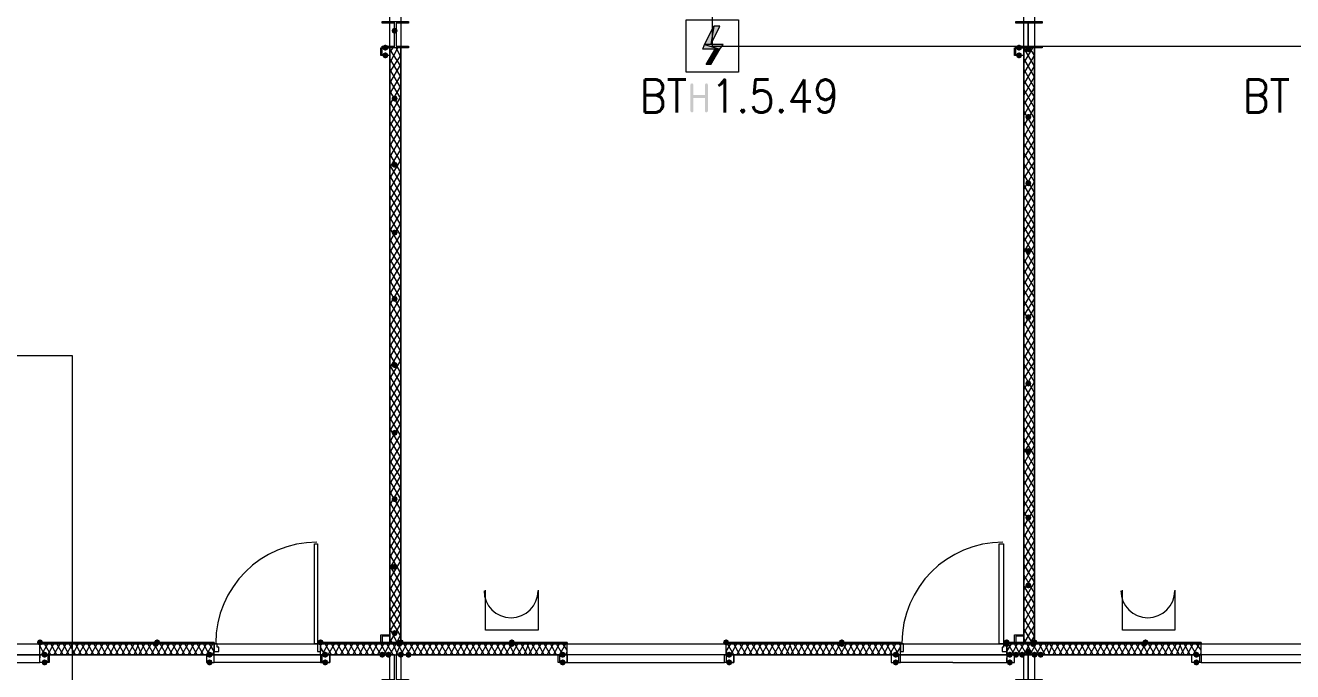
# Model space of a CAD drawing. Header units: millimetres. Extents: x 0 to 420, y 0 to 297.
# Drawn here: x 120.63 to 155.42, y 186.94 to 204.7 of the extents above; entities that cross this region are included whole.
import ezdxf

# ---------------------------------------------------------------- set-up
doc = ezdxf.new("R2010")
doc.units = ezdxf.units.MM
doc.styles.get("Standard").update_dxf_attribs({"font": 'STANDARD'})

msp = doc.modelspace()

# ---------------------------------------------------------------- hatches: boundary and pattern name
for color, points in [(7, [(130.852333, 204.554667), (130.827463, 204.494871), (130.767667, 204.47), (130.707871, 204.494871), (130.683, 204.554667), (130.707871, 204.614462), (130.767667, 204.639333), (130.827462, 204.614463)]), (7, [(130.598333, 204.089), (130.573463, 204.029204), (130.513667, 204.004333), (130.453871, 204.029204), (130.429, 204.089), (130.453871, 204.148796), (130.513667, 204.173667), (130.573462, 204.148796)]), (7, [(130.598333, 203.877333), (130.573463, 203.817537), (130.513667, 203.792667), (130.453871, 203.817537), (130.429, 203.877333), (130.453871, 203.937129), (130.513667, 203.962), (130.573462, 203.937129)]), (7, [(147.997333, 204.089), (147.972463, 204.029204), (147.912667, 204.004333), (147.852871, 204.029204), (147.828, 204.089), (147.852871, 204.148796), (147.912667, 204.173667), (147.972462, 204.148796)]), (7, [(147.997333, 203.877333), (147.972463, 203.817537), (147.912667, 203.792667), (147.852871, 203.817537), (147.828, 203.877333), (147.852871, 203.937129), (147.912667, 203.962), (147.972462, 203.937129)]), (7, [(148.251333, 204.046667), (148.226462, 203.986871), (148.166667, 203.962), (148.106871, 203.986871), (148.082, 204.046667), (148.106871, 204.106462), (148.166667, 204.131333), (148.226462, 204.106463)]), (7, [(138.890375, 202.350687), (138.890375, 203.067267), (138.900366, 203.097032), (138.930614, 203.106954), (138.960379, 203.097032), (138.970301, 203.067267), (138.970301, 202.788352), (139.288352, 202.788352), (139.288352, 203.067267), (139.298274, 203.097032), (139.32804, 203.106954), (139.358081, 203.097032), (139.368279, 203.067267), (139.368279, 202.350687), (139.358081, 202.320921), (139.32804, 202.310999), (139.298274, 202.320921), (139.288352, 202.350687), (139.288352, 202.708977), (138.970301, 202.708977), (138.970301, 202.350687), (138.960379, 202.320921), (138.930614, 202.310999), (138.900366, 202.320921)]), (7, [(130.852333, 202.692), (130.827463, 202.632204), (130.767667, 202.607333), (130.707871, 202.632204), (130.683, 202.692), (130.707871, 202.751796), (130.767667, 202.776667), (130.827462, 202.751796)]), (7, [(148.251333, 202.184), (148.226462, 202.124204), (148.166667, 202.099333), (148.106871, 202.124204), (148.082, 202.184), (148.106871, 202.243796), (148.166667, 202.268667), (148.226462, 202.243796)]), (7, [(130.852333, 200.871667), (130.827463, 200.811871), (130.767667, 200.787), (130.707871, 200.811871), (130.683, 200.871667), (130.707871, 200.931462), (130.767667, 200.956333), (130.827462, 200.931463)]), (7, [(148.251333, 200.363667), (148.226462, 200.303871), (148.166667, 200.279), (148.106871, 200.303871), (148.082, 200.363667), (148.106871, 200.423462), (148.166667, 200.448333), (148.226462, 200.423463)]), (7, [(130.852333, 199.009), (130.827463, 198.949204), (130.767667, 198.924333), (130.707871, 198.949204), (130.683, 199.009), (130.707871, 199.068796), (130.767667, 199.093667), (130.827462, 199.068796)]), (7, [(148.251333, 198.501), (148.226462, 198.441204), (148.166667, 198.416333), (148.106871, 198.441204), (148.082, 198.501), (148.106871, 198.560796), (148.166667, 198.585667), (148.226462, 198.560796)]), (7, [(130.852333, 197.188667), (130.827463, 197.128871), (130.767667, 197.104), (130.707871, 197.128871), (130.683, 197.188667), (130.707871, 197.248462), (130.767667, 197.273333), (130.827462, 197.248463)]), (7, [(148.251333, 196.680667), (148.226462, 196.620871), (148.166667, 196.596), (148.106871, 196.620871), (148.082, 196.680667), (148.106871, 196.740462), (148.166667, 196.765333), (148.226462, 196.740463)]), (7, [(130.852333, 195.368333), (130.827463, 195.308538), (130.767667, 195.283667), (130.707871, 195.308538), (130.683, 195.368333), (130.707871, 195.428129), (130.767667, 195.453), (130.827462, 195.428129)]), (7, [(148.251333, 194.860333), (148.226462, 194.800537), (148.166667, 194.775667), (148.106871, 194.800537), (148.082, 194.860333), (148.106871, 194.920129), (148.166667, 194.945), (148.226462, 194.920129)]), (7, [(130.852333, 193.505667), (130.827463, 193.445871), (130.767667, 193.421), (130.707871, 193.445871), (130.683, 193.505667), (130.707871, 193.565462), (130.767667, 193.590333), (130.827462, 193.565463)]), (7, [(148.251333, 192.997667), (148.226462, 192.937871), (148.166667, 192.913), (148.106871, 192.937871), (148.082, 192.997667), (148.106871, 193.057462), (148.166667, 193.082333), (148.226462, 193.057463)]), (7, [(130.852333, 191.685333), (130.827463, 191.625537), (130.767667, 191.600667), (130.707871, 191.625537), (130.683, 191.685333), (130.707871, 191.745129), (130.767667, 191.77), (130.827462, 191.745129)]), (7, [(148.251333, 191.177333), (148.226462, 191.117537), (148.166667, 191.092667), (148.106871, 191.117537), (148.082, 191.177333), (148.106871, 191.237129), (148.166667, 191.262), (148.226462, 191.237129)]), (7, [(130.852333, 189.822667), (130.827463, 189.762871), (130.767667, 189.738), (130.707871, 189.762871), (130.683, 189.822667), (130.707871, 189.882462), (130.767667, 189.907333), (130.827462, 189.882463)]), (7, [(148.251333, 189.314667), (148.226462, 189.254871), (148.166667, 189.23), (148.106871, 189.254871), (148.082, 189.314667), (148.106871, 189.374462), (148.166667, 189.399333), (148.226462, 189.374463)]), (7, [(130.852333, 188.002333), (130.827463, 187.942537), (130.767667, 187.917667), (130.707871, 187.942537), (130.683, 188.002333), (130.707871, 188.062129), (130.767667, 188.087), (130.827462, 188.062129)]), (254, [(121.115667, 187.748333), (121.090796, 187.688538), (121.031, 187.663667), (120.971204, 187.688538), (120.946333, 187.748333), (120.971204, 187.808129), (121.031, 187.833), (121.090796, 187.808129)]), (254, [(121.115667, 187.748333), (121.090796, 187.688538), (121.031, 187.663667), (120.971204, 187.688538), (120.946333, 187.748333), (120.971204, 187.808129), (121.031, 187.833), (121.090796, 187.808129)]), (254, [(124.290667, 187.706), (124.265796, 187.646204), (124.206, 187.621333), (124.146204, 187.646204), (124.121333, 187.706), (124.146204, 187.765796), (124.206, 187.790667), (124.265796, 187.765796)]), (254, [(124.333, 187.748333), (124.308129, 187.688538), (124.248333, 187.663667), (124.188538, 187.688538), (124.163667, 187.748333), (124.188537, 187.808129), (124.248333, 187.833), (124.308129, 187.808129)]), (254, [(128.820333, 187.748333), (128.795463, 187.688538), (128.735667, 187.663667), (128.675871, 187.688538), (128.651, 187.748333), (128.675871, 187.808129), (128.735667, 187.833), (128.795462, 187.808129)]), (254, [(130.979333, 187.706), (130.954462, 187.646204), (130.894667, 187.621333), (130.834871, 187.646204), (130.81, 187.706), (130.834871, 187.765796), (130.894667, 187.790667), (130.954462, 187.765796)]), (254, [(130.979333, 187.706), (130.954462, 187.646204), (130.894667, 187.621333), (130.834871, 187.646204), (130.81, 187.706), (130.834871, 187.765796), (130.894667, 187.790667), (130.954462, 187.765796)]), (254, [(131.021667, 187.748333), (130.996796, 187.688538), (130.937, 187.663667), (130.877204, 187.688538), (130.852333, 187.748333), (130.877204, 187.808129), (130.937, 187.833), (130.996796, 187.808129)]), (254, [(134.069667, 187.748333), (134.044796, 187.688538), (133.985, 187.663667), (133.925204, 187.688538), (133.900333, 187.748333), (133.925204, 187.808129), (133.985, 187.833), (134.044796, 187.808129)]), (254, [(134.069667, 187.706), (134.044796, 187.646204), (133.985, 187.621333), (133.925204, 187.646204), (133.900333, 187.706), (133.925204, 187.765796), (133.985, 187.790667), (134.044796, 187.765796)]), (254, [(139.954, 187.748333), (139.929129, 187.688538), (139.869333, 187.663667), (139.809538, 187.688538), (139.784667, 187.748333), (139.809537, 187.808129), (139.869333, 187.833), (139.929129, 187.808129)]), (254, [(139.954, 187.748333), (139.929129, 187.688538), (139.869333, 187.663667), (139.809538, 187.688538), (139.784667, 187.748333), (139.809537, 187.808129), (139.869333, 187.833), (139.929129, 187.808129)]), (254, [(143.129, 187.748333), (143.104129, 187.688538), (143.044333, 187.663667), (142.984537, 187.688538), (142.959667, 187.748333), (142.984537, 187.808129), (143.044333, 187.833), (143.104129, 187.808129)]), (254, [(143.129, 187.706), (143.104129, 187.646204), (143.044333, 187.621333), (142.984537, 187.646204), (142.959667, 187.706), (142.984537, 187.765796), (143.044333, 187.790667), (143.104129, 187.765796)]), (254, [(147.658667, 187.748333), (147.633796, 187.688538), (147.574, 187.663667), (147.514204, 187.688538), (147.489333, 187.748333), (147.514204, 187.808129), (147.574, 187.833), (147.633796, 187.808129)]), (254, [(147.658667, 187.706), (147.633796, 187.646204), (147.574, 187.621333), (147.514204, 187.646204), (147.489333, 187.706), (147.514204, 187.765796), (147.574, 187.790667), (147.633796, 187.765796)]), (7, [(148.251333, 187.494333), (148.226462, 187.434537), (148.166667, 187.409667), (148.106871, 187.434537), (148.082, 187.494333), (148.106871, 187.554129), (148.166667, 187.579), (148.226462, 187.554129)]), (254, [(148.378333, 187.748333), (148.353462, 187.688538), (148.293667, 187.663667), (148.233871, 187.688538), (148.209, 187.748333), (148.233871, 187.808129), (148.293667, 187.833), (148.353462, 187.808129)]), (254, [(148.378333, 187.706), (148.353462, 187.646204), (148.293667, 187.621333), (148.233871, 187.646204), (148.209, 187.706), (148.233871, 187.765796), (148.293667, 187.790667), (148.353462, 187.765796)]), (254, [(148.378333, 187.706), (148.353462, 187.646204), (148.293667, 187.621333), (148.233871, 187.646204), (148.209, 187.706), (148.233871, 187.765796), (148.293667, 187.790667), (148.353462, 187.765796)]), (254, [(148.420667, 187.748333), (148.395796, 187.688538), (148.336, 187.663667), (148.276204, 187.688538), (148.251333, 187.748333), (148.276204, 187.808129), (148.336, 187.833), (148.395796, 187.808129)]), (254, [(151.426333, 187.706), (151.401462, 187.646204), (151.341667, 187.621333), (151.281871, 187.646204), (151.257, 187.706), (151.281871, 187.765796), (151.341667, 187.790667), (151.401462, 187.765796)]), (254, [(151.468667, 187.748333), (151.443796, 187.688538), (151.384, 187.663667), (151.324204, 187.688538), (151.299333, 187.748333), (151.324204, 187.808129), (151.384, 187.833), (151.443796, 187.808129)]), (7, [(121.242667, 187.409667), (121.217796, 187.349871), (121.158, 187.325), (121.098204, 187.349871), (121.073333, 187.409667), (121.098204, 187.469462), (121.158, 187.494333), (121.217796, 187.469463)]), (7, [(121.242667, 187.198), (121.217796, 187.138204), (121.158, 187.113333), (121.098204, 187.138204), (121.073333, 187.198), (121.098204, 187.257796), (121.158, 187.282667), (121.217796, 187.257796)]), (7, [(125.772333, 187.409667), (125.747463, 187.349871), (125.687667, 187.325), (125.627871, 187.349871), (125.603, 187.409667), (125.627871, 187.469462), (125.687667, 187.494333), (125.747462, 187.469463)]), (7, [(125.772333, 187.198), (125.747463, 187.138204), (125.687667, 187.113333), (125.627871, 187.138204), (125.603, 187.198), (125.627871, 187.257796), (125.687667, 187.282667), (125.747462, 187.257796)]), (7, [(128.947333, 187.409667), (128.922463, 187.349871), (128.862667, 187.325), (128.802871, 187.349871), (128.778, 187.409667), (128.802871, 187.469462), (128.862667, 187.494333), (128.922462, 187.469463)]), (7, [(128.947333, 187.198), (128.922463, 187.138204), (128.862667, 187.113333), (128.802871, 187.138204), (128.778, 187.198), (128.802871, 187.257796), (128.862667, 187.282667), (128.922462, 187.257796)]), (7, [(130.513667, 187.409667), (130.488796, 187.349871), (130.429, 187.325), (130.369204, 187.349871), (130.344333, 187.409667), (130.369204, 187.469462), (130.429, 187.494333), (130.488796, 187.469463)]), (7, [(130.683, 187.409667), (130.658129, 187.349871), (130.598333, 187.325), (130.538537, 187.349871), (130.513667, 187.409667), (130.538537, 187.469462), (130.598333, 187.494333), (130.658129, 187.469463)]), (7, [(131.021667, 187.409667), (130.996796, 187.349871), (130.937, 187.325), (130.877204, 187.349871), (130.852333, 187.409667), (130.877204, 187.469462), (130.937, 187.494333), (130.996796, 187.469463)]), (7, [(131.233333, 187.409667), (131.208463, 187.349871), (131.148667, 187.325), (131.088871, 187.349871), (131.064, 187.409667), (131.088871, 187.469462), (131.148667, 187.494333), (131.208462, 187.469463)]), (7, [(135.466667, 187.409667), (135.441796, 187.349871), (135.382, 187.325), (135.322204, 187.349871), (135.297333, 187.409667), (135.322204, 187.469462), (135.382, 187.494333), (135.441796, 187.469463)]), (7, [(135.466667, 187.198), (135.441796, 187.138204), (135.382, 187.113333), (135.322204, 187.138204), (135.297333, 187.198), (135.322204, 187.257796), (135.382, 187.282667), (135.441796, 187.257796)]), (7, [(140.038667, 187.409667), (140.013796, 187.349871), (139.954, 187.325), (139.894204, 187.349871), (139.869333, 187.409667), (139.894204, 187.469462), (139.954, 187.494333), (140.013796, 187.469463)]), (7, [(140.038667, 187.198), (140.013796, 187.138204), (139.954, 187.113333), (139.894204, 187.138204), (139.869333, 187.198), (139.894204, 187.257796), (139.954, 187.282667), (140.013796, 187.257796)]), (7, [(144.610667, 187.409667), (144.585796, 187.349871), (144.526, 187.325), (144.466204, 187.349871), (144.441333, 187.409667), (144.466204, 187.469462), (144.526, 187.494333), (144.585796, 187.469463)]), (7, [(144.610667, 187.198), (144.585796, 187.138204), (144.526, 187.113333), (144.466204, 187.138204), (144.441333, 187.198), (144.466204, 187.257796), (144.526, 187.282667), (144.585796, 187.257796)]), (7, [(147.743333, 187.409667), (147.718462, 187.349871), (147.658667, 187.325), (147.598871, 187.349871), (147.574, 187.409667), (147.598871, 187.469462), (147.658667, 187.494333), (147.718462, 187.469463)]), (7, [(147.743333, 187.198), (147.718462, 187.138204), (147.658667, 187.113333), (147.598871, 187.138204), (147.574, 187.198), (147.598871, 187.257796), (147.658667, 187.282667), (147.718462, 187.257796)]), (7, [(147.912667, 187.409667), (147.887796, 187.349871), (147.828, 187.325), (147.768204, 187.349871), (147.743333, 187.409667), (147.768204, 187.469462), (147.828, 187.494333), (147.887796, 187.469463)]), (7, [(148.082, 187.409667), (148.057129, 187.349871), (147.997333, 187.325), (147.937538, 187.349871), (147.912667, 187.409667), (147.937537, 187.469462), (147.997333, 187.494333), (148.057129, 187.469463)]), (7, [(148.420667, 187.409667), (148.395796, 187.349871), (148.336, 187.325), (148.276204, 187.349871), (148.251333, 187.409667), (148.276204, 187.469462), (148.336, 187.494333), (148.395796, 187.469463)]), (7, [(148.59, 187.409667), (148.565129, 187.349871), (148.505333, 187.325), (148.445538, 187.349871), (148.420667, 187.409667), (148.445537, 187.469462), (148.505333, 187.494333), (148.565129, 187.469463)]), (7, [(152.865667, 187.409667), (152.840796, 187.349871), (152.781, 187.325), (152.721204, 187.349871), (152.696333, 187.409667), (152.721204, 187.469462), (152.781, 187.494333), (152.840796, 187.469463)]), (7, [(152.865667, 187.198), (152.840796, 187.138204), (152.781, 187.113333), (152.721204, 187.138204), (152.696333, 187.198), (152.721204, 187.257796), (152.781, 187.282667), (152.840796, 187.257796)])]:
    msp.add_hatch(color=color).paths.add_polyline_path(points, flags=0)
h = msp.add_hatch(color=1)
h.paths.add_polyline_path([(139.700001, 204.681666), (139.530668, 204.681666), (139.446001, 204.173666)], flags=0)
h.paths.add_polyline_path([(139.530668, 204.681666), (139.446001, 204.173666), (139.276668, 204.173666)], flags=0)
h = msp.add_hatch(color=1)
h.paths.add_polyline_path([(139.784668, 204.173666), (139.276668, 204.173666), (139.700001, 204.046666)], flags=0)
h.paths.add_polyline_path([(139.276668, 204.173666), (139.700001, 204.046666), (139.234334, 204.046666)], flags=0)
h = msp.add_hatch(color=1)
h.paths.add_polyline_path([(139.700001, 204.046666), (139.573001, 204.046666), (139.446001, 203.623333)], flags=0)
h.paths.add_polyline_path([(139.573001, 204.046666), (139.446001, 203.623333), (139.319001, 203.623333)], flags=0)
h = msp.add_hatch(color=7)
h.paths.add_polyline_path([(125.814667, 187.748333), (121.031, 187.748333), (125.814667, 187.706)], flags=0)
h.paths.add_polyline_path([(121.031, 187.748333), (125.814667, 187.706), (121.031, 187.706)], flags=0)
h = msp.add_hatch(color=7)
h.paths.add_polyline_path([(130.894667, 187.748333), (128.735667, 187.748333), (130.894667, 187.706)], flags=0)
h.paths.add_polyline_path([(128.735667, 187.748333), (130.894667, 187.706), (128.735667, 187.706)], flags=0)
h = msp.add_hatch(color=7)
h.paths.add_polyline_path([(135.509, 187.748333), (130.937, 187.748333), (135.509, 187.706)], flags=0)
h.paths.add_polyline_path([(130.937, 187.748333), (135.509, 187.706), (130.937, 187.706)], flags=0)
h = msp.add_hatch(color=7)
h.paths.add_polyline_path([(144.653, 187.748333), (139.869333, 187.748333), (144.653, 187.706)], flags=0)
h.paths.add_polyline_path([(139.869333, 187.748333), (144.653, 187.706), (139.869333, 187.706)], flags=0)
h = msp.add_hatch(color=7)
h.paths.add_polyline_path([(148.293667, 187.748333), (147.574, 187.748333), (148.293667, 187.706)], flags=0)
h.paths.add_polyline_path([(147.574, 187.748333), (148.293667, 187.706), (147.574, 187.706)], flags=0)
h = msp.add_hatch(color=7)
h.paths.add_polyline_path([(152.908, 187.748333), (148.336, 187.748333), (152.908, 187.706)], flags=0)
h.paths.add_polyline_path([(148.336, 187.748333), (152.908, 187.706), (148.336, 187.706)], flags=0)

# ---------------------------------------------------------------- linework, layer by layer
at = {"color": 7, "lineweight": 0}
for points in [[(101.430667, 216.111667), (101.430667, 187.706), (130.640667, 187.706), (130.640667, 222.207667), (118.279333, 222.207667), (118.279333, 216.111667)], [(130.937, 222.207667), (130.937, 187.706), (148.039667, 187.706), (148.039667, 222.207667)], [(165.438667, 187.706), (165.438667, 222.207667), (148.336, 222.207667), (148.336, 187.706)], [(131.148667, 204.089), (130.429, 204.089), (130.429, 204.131333), (130.767667, 204.131333), (130.767667, 204.766333), (130.429, 204.766333), (130.429, 204.808667), (131.148667, 204.808667), (131.148667, 204.766333), (130.81, 204.766333), (130.81, 204.131333), (131.148667, 204.131333)], [(148.547667, 204.089), (147.828, 204.089), (147.828, 204.131333), (148.166667, 204.131333), (148.166667, 204.766333), (147.828, 204.766333), (147.828, 204.808667), (148.547667, 204.808667), (148.547667, 204.766333), (148.166667, 204.766333), (148.166667, 204.131333), (148.547667, 204.131333)], [(130.640667, 203.877333), (130.429, 203.877333), (130.429, 204.089), (130.640667, 204.089), (130.640667, 203.877333), (130.386667, 203.877333), (130.386667, 204.089), (130.640667, 204.089)], [(148.039667, 203.877333), (147.828, 203.877333), (147.828, 204.089), (148.039667, 204.089), (148.039667, 203.877333), (147.785667, 203.877333), (147.785667, 204.089), (148.039667, 204.089)], [(128.651, 190.457667), (128.651, 187.706), (128.566333, 187.706), (128.566333, 190.457667)], [(147.489333, 190.457667), (147.489333, 187.706), (147.362333, 187.706), (147.362333, 190.457667)], [(130.640667, 187.706), (130.386667, 187.706), (130.386667, 187.96), (130.640667, 187.96)], [(130.640667, 187.748333), (130.640667, 187.917667), (130.429, 187.917667), (130.429, 187.748333)], [(148.039667, 187.706), (147.785667, 187.706), (147.785667, 187.96), (148.039667, 187.96)], [(148.039667, 187.748333), (148.039667, 187.917667), (147.828, 187.917667), (147.828, 187.748333)], [(125.814667, 187.748333), (121.031, 187.748333), (125.814667, 187.706)], [(121.031, 187.748333), (125.814667, 187.706), (121.031, 187.706)], [(125.814667, 187.748333), (125.814667, 187.706), (121.031, 187.706), (121.031, 187.748333), (125.814667, 187.748333), (121.031, 187.748333), (121.031, 187.706), (125.814667, 187.706)], [(125.941667, 187.494333), (125.941667, 187.621333), (125.899333, 187.621333), (125.899333, 187.706), (125.814667, 187.706), (125.814667, 187.494333)], [(125.814667, 187.706), (125.814667, 187.494333)], [(128.735667, 187.494333), (128.735667, 187.706), (128.651, 187.706), (128.651, 187.621333), (128.651, 187.494333)], [(130.894667, 187.748333), (128.735667, 187.748333), (130.894667, 187.706)], [(128.735667, 187.748333), (130.894667, 187.706), (128.735667, 187.706)], [(128.735667, 187.706), (130.894667, 187.706), (130.894667, 187.748333), (128.735667, 187.748333)], [(128.735667, 187.706), (130.894667, 187.706), (130.894667, 187.748333), (128.735667, 187.748333)], [(128.735667, 187.706), (128.735667, 187.494333)], [(135.509, 187.748333), (130.937, 187.748333), (135.509, 187.706)], [(130.937, 187.748333), (135.509, 187.706), (130.937, 187.706)], [(135.509, 187.748333), (135.509, 187.706), (130.937, 187.706), (130.937, 187.748333), (135.509, 187.748333), (130.937, 187.748333), (130.937, 187.706), (135.509, 187.706)], [(144.653, 187.748333), (139.869333, 187.748333), (144.653, 187.706)], [(139.869333, 187.748333), (144.653, 187.706), (139.869333, 187.706)], [(144.653, 187.748333), (144.653, 187.706), (139.869333, 187.706), (139.869333, 187.748333), (144.653, 187.748333), (139.869333, 187.748333), (139.869333, 187.706), (144.653, 187.706)], [(144.737667, 187.494333), (144.737667, 187.621333), (144.737667, 187.706), (144.653, 187.706), (144.653, 187.494333)], [(144.653, 187.706), (144.653, 187.494333)], [(147.574, 187.494333), (147.574, 187.706), (147.489333, 187.706), (147.489333, 187.621333), (147.447, 187.621333), (147.447, 187.494333)], [(148.293667, 187.748333), (147.574, 187.748333), (148.293667, 187.706)], [(147.574, 187.748333), (148.293667, 187.706), (147.574, 187.706)], [(147.574, 187.706), (148.293667, 187.706), (148.293667, 187.748333), (147.574, 187.748333)], [(147.574, 187.706), (148.293667, 187.706), (148.293667, 187.748333), (147.574, 187.748333)], [(147.574, 187.706), (147.574, 187.494333)], [(152.908, 187.748333), (148.336, 187.748333), (152.908, 187.706)], [(148.336, 187.748333), (152.908, 187.706), (148.336, 187.706)], [(152.908, 187.748333), (152.908, 187.706), (148.336, 187.706), (148.336, 187.748333), (152.908, 187.748333), (148.336, 187.748333), (148.336, 187.706), (152.908, 187.706)], [(130.640667, 176.276), (130.640667, 187.409667), (114.046, 187.409667), (114.046, 176.276)], [(125.603, 187.198), (125.814667, 187.198), (125.814667, 187.409667), (125.603, 187.409667), (125.603, 187.198), (125.814667, 187.198), (125.814667, 187.409667), (125.603, 187.409667)], [(128.735667, 187.198), (128.989667, 187.198), (128.989667, 187.409667), (128.735667, 187.409667)], [(128.778, 187.198), (128.778, 187.409667), (128.989667, 187.409667), (128.989667, 187.198)], [(131.148667, 186.69), (130.429, 186.69), (130.429, 186.732333), (130.767667, 186.732333), (130.767667, 187.409667), (130.429, 187.409667), (131.148667, 187.409667), (130.81, 187.409667), (130.81, 186.732333), (131.148667, 186.732333)], [(130.937, 187.409667), (130.937, 176.276), (148.039667, 176.276), (148.039667, 187.409667)], [(135.255, 187.409667), (135.509, 187.409667), (135.509, 187.198), (135.255, 187.198)], [(135.297333, 187.409667), (135.297333, 187.198), (135.509, 187.198), (135.509, 187.409667)], [(139.827, 187.409667), (140.081, 187.409667), (140.081, 187.198), (139.827, 187.198)], [(139.869333, 187.409667), (139.869333, 187.198), (140.081, 187.198), (140.081, 187.409667)], [(144.399, 187.198), (144.610667, 187.198), (144.610667, 187.409667), (144.399, 187.409667), (144.399, 187.198), (144.653, 187.198), (144.653, 187.409667), (144.399, 187.409667)], [(148.547667, 186.69), (147.828, 186.69), (147.828, 186.732333), (148.166667, 186.732333), (148.166667, 187.409667), (147.828, 187.409667), (148.547667, 187.409667), (148.166667, 187.409667), (148.166667, 186.732333), (148.547667, 186.732333)], [(148.336, 176.276), (165.438667, 176.276), (165.438667, 187.409667), (148.336, 187.409667)], [(152.654, 187.409667), (152.865667, 187.409667), (152.865667, 187.198), (152.654, 187.198), (152.654, 187.409667), (152.908, 187.409667), (152.908, 187.198), (152.654, 187.198)]]:
    msp.add_lwpolyline(points, close=True, dxfattribs=at)
at = {"color": 1, "lineweight": 0}
msp.add_lwpolyline([(107.611335, 163.152666), (107.611335, 178.138666), (107.611335, 178.858333), (108.331001, 178.858333), (117.771335, 178.858333), (117.771335, 181.821666), (121.200335, 181.821666), (121.920001, 181.821666), (121.920001, 195.622333), (116.755335, 195.622333), (116.755335, 203.369333), (110.659335, 203.369333), (110.659335, 213.783332), (109.685668, 213.783332), (109.685668, 219.328999), (139.488334, 219.328999), (139.488334, 204.131333), (226.610334, 204.131333)], dxfattribs=at)
at = {"color": 7, "lineweight": 0}
for points in [[(130.767667, 204.089), (130.767667, 204.808667)], [(148.166667, 204.089), (148.166667, 204.808667)], [(130.429, 204.089), (130.429, 204.131333)], [(130.598333, 204.089), (130.598333, 204.131333)], [(130.640667, 203.962), (130.725333, 204.089)], [(130.640667, 203.665667), (130.852333, 204.089)], [(130.640667, 204.089), (130.640667, 187.706)], [(130.937, 187.706), (130.937, 204.089), (130.640667, 204.089)], [(130.937, 203.581), (130.640667, 204.046667)], [(130.937, 203.835), (130.81, 204.089)], [(130.937, 204.089), (130.937, 204.131333)], [(131.148667, 204.089), (131.148667, 204.131333)], [(147.828, 204.089), (147.828, 204.131333)], [(147.997333, 204.089), (147.997333, 204.131333)], [(148.039667, 203.962), (148.124333, 204.089)], [(148.039667, 203.665667), (148.293667, 204.089)], [(148.336, 203.581), (148.039667, 204.089)], [(148.336, 187.706), (148.336, 204.089), (148.039667, 204.089), (148.039667, 187.706)], [(148.336, 203.877333), (148.209, 204.089)], [(148.336, 204.089), (148.336, 204.131333)], [(148.505333, 204.089), (148.505333, 204.131333)], [(130.640667, 203.411667), (130.937, 203.877333)], [(130.937, 203.284667), (130.640667, 203.792667)], [(130.640667, 203.115333), (130.937, 203.623333)], [(148.039667, 203.369333), (148.336, 203.877333)], [(148.336, 203.284667), (148.039667, 203.792667)], [(148.039667, 203.073), (148.336, 203.581)], [(130.937, 202.988333), (130.640667, 203.496333)], [(130.640667, 202.819), (130.937, 203.327)], [(148.336, 202.988333), (148.039667, 203.496333)], [(148.039667, 202.776667), (148.336, 203.284667)], [(130.937, 202.692), (130.640667, 203.2)], [(130.640667, 202.522667), (130.937, 203.030667)], [(130.937, 202.395667), (130.640667, 202.903667)], [(148.336, 202.734333), (148.039667, 203.2)], [(148.039667, 202.522667), (148.336, 202.988333)], [(148.336, 202.438), (148.039667, 202.946)], [(130.640667, 202.226333), (130.937, 202.734333)], [(130.937, 202.099333), (130.640667, 202.607333)], [(148.039667, 202.226333), (148.336, 202.734333)], [(148.336, 202.141667), (148.039667, 202.649667)], [(130.640667, 201.93), (130.937, 202.438)], [(130.937, 201.845333), (130.640667, 202.311)], [(148.039667, 201.93), (148.336, 202.438)], [(148.336, 201.845333), (148.039667, 202.353333)], [(130.640667, 201.676), (130.937, 202.141667)], [(130.937, 201.549), (130.640667, 202.057)], [(130.640667, 201.379667), (130.937, 201.887667)], [(148.039667, 201.633667), (148.336, 202.141667)], [(148.336, 201.549), (148.039667, 202.057)], [(148.039667, 201.337333), (148.336, 201.845333)], [(130.937, 201.252667), (130.640667, 201.760667)], [(130.640667, 201.083333), (130.937, 201.591333)], [(148.336, 201.252667), (148.039667, 201.760667)], [(148.039667, 201.041), (148.336, 201.549)], [(130.937, 200.956333), (130.640667, 201.464333)], [(130.640667, 200.787), (130.937, 201.295)], [(130.937, 200.66), (130.640667, 201.168)], [(148.336, 200.998667), (148.039667, 201.464333)], [(148.039667, 200.744667), (148.336, 201.252667)], [(148.336, 200.702333), (148.039667, 201.210333)], [(130.640667, 200.490667), (130.937, 200.998667)], [(130.937, 200.363667), (130.640667, 200.871667)], [(148.039667, 200.490667), (148.336, 200.956333)], [(148.336, 200.406), (148.039667, 200.914)], [(130.640667, 200.194333), (130.937, 200.702333)], [(130.937, 200.067333), (130.640667, 200.575333)], [(148.039667, 200.194333), (148.336, 200.702333)], [(148.336, 200.109667), (148.039667, 200.617667)], [(130.640667, 199.898), (130.937, 200.406)], [(130.937, 199.813333), (130.640667, 200.279)], [(130.640667, 199.644), (130.937, 200.109667)], [(148.039667, 199.898), (148.336, 200.406)], [(148.336, 199.813333), (148.039667, 200.321333)], [(148.039667, 199.601667), (148.336, 200.109667)], [(130.937, 199.517), (130.640667, 200.025)], [(130.640667, 199.347667), (130.937, 199.855667)], [(130.937, 199.220667), (130.640667, 199.728667)], [(148.336, 199.517), (148.039667, 200.025)], [(148.039667, 199.305333), (148.336, 199.813333)], [(148.336, 199.220667), (148.039667, 199.728667)], [(130.640667, 199.051333), (130.937, 199.559333)], [(130.937, 198.924333), (130.640667, 199.432333)], [(148.039667, 199.009), (148.336, 199.517)], [(148.336, 198.966667), (148.039667, 199.432333)], [(130.640667, 198.755), (130.937, 199.263)], [(130.937, 198.628), (130.640667, 199.136)], [(148.039667, 198.755), (148.336, 199.220667)], [(148.336, 198.670333), (148.039667, 199.178333)], [(130.640667, 198.458667), (130.937, 198.966667)], [(130.937, 198.331667), (130.640667, 198.839667)], [(148.039667, 198.458667), (148.336, 198.966667)], [(148.336, 198.374), (148.039667, 198.882)], [(130.640667, 198.162333), (130.937, 198.670333)], [(130.937, 198.077667), (130.640667, 198.543333)], [(130.640667, 197.908333), (130.937, 198.374)], [(148.039667, 198.162333), (148.336, 198.670333)], [(148.336, 198.077667), (148.039667, 198.585667)], [(148.039667, 197.866), (148.336, 198.374)], [(130.937, 197.781333), (130.640667, 198.289333)], [(130.640667, 197.612), (130.937, 198.12)], [(130.937, 197.485), (130.640667, 197.993)], [(148.336, 197.781333), (148.039667, 198.289333)], [(148.039667, 197.569667), (148.336, 198.077667)], [(148.336, 197.485), (148.039667, 197.993)], [(130.640667, 197.315667), (130.937, 197.823667)], [(130.937, 197.188667), (130.640667, 197.696667)], [(148.039667, 197.273333), (148.336, 197.781333)], [(148.336, 197.231), (148.039667, 197.696667)], [(130.640667, 197.019333), (130.937, 197.527333)], [(130.937, 196.892333), (130.640667, 197.400333)], [(148.039667, 196.977), (148.336, 197.485)], [(148.336, 196.934667), (148.039667, 197.442667)], [(130.640667, 196.723), (130.937, 197.231)], [(130.937, 196.596), (130.640667, 197.104)], [(148.039667, 196.723), (148.336, 197.188667)], [(148.336, 196.638333), (148.039667, 197.146333)], [(130.640667, 196.426667), (130.937, 196.934667)], [(130.937, 196.299667), (130.640667, 196.807667)], [(130.640667, 196.130333), (130.937, 196.638333)], [(148.039667, 196.426667), (148.336, 196.934667)], [(148.336, 196.342), (148.039667, 196.85)], [(148.039667, 196.130333), (148.336, 196.638333)], [(130.937, 196.045667), (130.640667, 196.511333)], [(130.640667, 195.876333), (130.937, 196.342)], [(130.937, 195.749333), (130.640667, 196.257333)], [(148.336, 196.045667), (148.039667, 196.553667)], [(148.039667, 195.834), (148.336, 196.342)], [(148.336, 195.749333), (148.039667, 196.257333)], [(130.640667, 195.58), (130.937, 196.088)], [(130.937, 195.453), (130.640667, 195.961)], [(148.039667, 195.537667), (148.336, 196.045667)], [(148.336, 195.453), (148.039667, 195.961)], [(130.640667, 195.283667), (130.937, 195.791667)], [(130.937, 195.156667), (130.640667, 195.664667)], [(148.039667, 195.241333), (148.336, 195.749333)], [(148.336, 195.199), (148.039667, 195.664667)], [(130.640667, 194.987333), (130.937, 195.495333)], [(130.937, 194.860333), (130.640667, 195.368333)], [(148.039667, 194.987333), (148.336, 195.453)], [(148.336, 194.902667), (148.039667, 195.410667)], [(130.640667, 194.691), (130.937, 195.199)], [(130.937, 194.564), (130.640667, 195.072)], [(130.640667, 194.394667), (130.937, 194.902667)], [(148.039667, 194.691), (148.336, 195.199)], [(148.336, 194.606333), (148.039667, 195.114333)], [(148.039667, 194.394667), (148.336, 194.902667)], [(130.937, 194.31), (130.640667, 194.775667)], [(130.640667, 194.140667), (130.937, 194.606333)], [(130.937, 194.013667), (130.640667, 194.521667)], [(148.336, 194.31), (148.039667, 194.818)], [(148.039667, 194.098333), (148.336, 194.606333)], [(148.336, 194.013667), (148.039667, 194.521667)], [(130.640667, 193.844333), (130.937, 194.352333)], [(130.937, 193.717333), (130.640667, 194.225333)], [(148.039667, 193.802), (148.336, 194.31)], [(148.336, 193.717333), (148.039667, 194.225333)], [(130.640667, 193.548), (130.937, 194.056)], [(130.937, 193.421), (130.640667, 193.929)], [(148.039667, 193.505667), (148.336, 194.013667)], [(148.336, 193.463333), (148.039667, 193.929)], [(130.640667, 193.251667), (130.937, 193.759667)], [(130.937, 193.124667), (130.640667, 193.632667)], [(130.640667, 192.955333), (130.937, 193.463333)], [(148.039667, 193.209333), (148.336, 193.717333)], [(148.336, 193.167), (148.039667, 193.675)], [(130.937, 192.828333), (130.640667, 193.336333)], [(130.640667, 192.659), (130.937, 193.167)], [(148.039667, 192.955333), (148.336, 193.421)], [(148.336, 192.870667), (148.039667, 193.378667)], [(148.039667, 192.659), (148.336, 193.167)], [(130.937, 192.532), (130.640667, 193.04)], [(130.640667, 192.362667), (130.937, 192.870667)], [(148.336, 192.574333), (148.039667, 193.082333)], [(148.039667, 192.362667), (148.336, 192.870667)], [(148.336, 192.278), (148.039667, 192.786)], [(130.937, 192.278), (130.640667, 192.743667)], [(130.640667, 192.108667), (130.937, 192.574333)], [(130.937, 191.981667), (130.640667, 192.489667)], [(148.039667, 192.066333), (148.336, 192.574333)], [(148.336, 191.981667), (148.039667, 192.489667)], [(130.640667, 191.812333), (130.937, 192.320333)], [(130.937, 191.685333), (130.640667, 192.193333)], [(148.039667, 191.77), (148.336, 192.278)], [(148.336, 191.685333), (148.039667, 192.193333)], [(130.640667, 191.516), (130.937, 192.024)], [(130.937, 191.389), (130.640667, 191.897)], [(130.640667, 191.219667), (130.937, 191.727667)], [(148.039667, 191.473667), (148.336, 191.981667)], [(148.336, 191.431333), (148.039667, 191.897)], [(130.937, 191.092667), (130.640667, 191.600667)], [(130.640667, 190.923333), (130.937, 191.431333)], [(148.039667, 191.219667), (148.336, 191.685333)], [(148.336, 191.135), (148.039667, 191.643)], [(148.039667, 190.923333), (148.336, 191.431333)], [(130.937, 190.796333), (130.640667, 191.304333)], [(130.640667, 190.627), (130.937, 191.135)], [(148.336, 190.838667), (148.039667, 191.346667)], [(148.039667, 190.627), (148.336, 191.135)], [(148.336, 190.542333), (148.039667, 191.050333)], [(130.937, 190.542333), (130.640667, 191.008)], [(130.640667, 190.330667), (130.937, 190.838667)], [(130.937, 190.246), (130.640667, 190.754)], [(148.039667, 190.330667), (148.336, 190.838667)], [(148.336, 190.246), (148.039667, 190.754)], [(128.629833, 190.5), (128.346325, 190.485684), (128.071006, 190.443666), (127.805272, 190.37534), (127.550515, 190.282099), (127.30813, 190.165337), (127.079509, 190.026448), (126.866048, 189.866824), (126.669139, 189.687861), (126.490176, 189.490952), (126.330552, 189.277491), (126.191663, 189.04887), (126.074901, 188.806485), (125.98166, 188.551728), (125.913334, 188.285994), (125.871316, 188.010675), (125.857, 187.727167)], [(130.640667, 190.076667), (130.937, 190.584667)], [(130.937, 189.949667), (130.640667, 190.457667)], [(147.468167, 190.5), (147.184658, 190.485684), (146.90934, 190.443666), (146.643605, 190.37534), (146.388849, 190.282099), (146.146463, 190.165337), (145.917843, 190.026448), (145.704381, 189.866824), (145.507472, 189.687861), (145.328509, 189.490952), (145.168886, 189.277491), (145.029996, 189.04887), (144.913234, 188.806485), (144.819993, 188.551728), (144.751667, 188.285994), (144.709649, 188.010675), (144.695333, 187.727167)], [(148.039667, 190.034333), (148.336, 190.542333)], [(148.336, 189.949667), (148.039667, 190.457667)], [(130.640667, 189.780333), (130.937, 190.288333)], [(130.937, 189.653333), (130.640667, 190.161333)], [(130.640667, 189.484), (130.937, 189.992)], [(148.039667, 189.738), (148.336, 190.246)], [(148.336, 189.695667), (148.039667, 190.161333)], [(130.937, 189.357), (130.640667, 189.865)], [(130.640667, 189.187667), (130.937, 189.695667)], [(148.039667, 189.441667), (148.336, 189.949667)], [(148.336, 189.399333), (148.039667, 189.907333)], [(148.039667, 189.187667), (148.336, 189.653333)], [(130.937, 189.060667), (130.640667, 189.568667)], [(130.640667, 188.891333), (130.937, 189.399333)], [(148.336, 189.103), (148.039667, 189.611)], [(148.039667, 188.891333), (148.336, 189.399333)], [(148.336, 188.806667), (148.039667, 189.314667)], [(130.937, 188.764333), (130.640667, 189.272333)], [(130.640667, 188.595), (130.937, 189.103)], [(130.937, 188.510333), (130.640667, 188.976)], [(148.039667, 188.595), (148.336, 189.103)], [(148.336, 188.510333), (148.039667, 189.018333)], [(130.640667, 188.341), (130.937, 188.806667)], [(130.937, 188.214), (130.640667, 188.722)], [(148.039667, 188.298667), (148.336, 188.806667)], [(148.336, 188.214), (148.039667, 188.722)], [(130.640667, 188.044667), (130.937, 188.552667)], [(130.937, 187.917667), (130.640667, 188.425667)], [(130.640667, 187.748333), (130.937, 188.256333)], [(148.039667, 188.002333), (148.336, 188.510333)], [(148.336, 187.917667), (148.039667, 188.425667)], [(130.513667, 187.917667), (130.513667, 187.96)], [(130.852333, 187.706), (130.640667, 188.129333)], [(130.81, 187.706), (130.937, 187.96)], [(147.912667, 187.917667), (147.912667, 187.96)], [(148.039667, 187.706), (148.336, 188.214)], [(148.293667, 187.706), (148.039667, 188.129333)], [(148.209, 187.706), (148.336, 187.917667)], [(125.814667, 187.748333), (121.031, 187.748333), (125.814667, 187.748333), (121.031, 187.706)], [(121.031, 187.663667), (121.073333, 187.706)], [(121.031, 187.409667), (121.031, 187.706)], [(121.031, 187.409667), (121.031, 187.706)], [(125.814667, 187.706), (121.031, 187.706)], [(121.158, 187.409667), (121.031, 187.663667)], [(121.073333, 187.409667), (121.242667, 187.706)], [(121.327333, 187.409667), (121.158, 187.706)], [(121.242667, 187.409667), (121.412, 187.706)], [(121.496667, 187.409667), (121.327333, 187.706)], [(121.412, 187.409667), (121.581333, 187.706)], [(121.666, 187.409667), (121.496667, 187.706)], [(121.581333, 187.409667), (121.750667, 187.706)], [(121.835333, 187.409667), (121.666, 187.706)], [(121.750667, 187.409667), (121.92, 187.706)], [(122.004667, 187.409667), (121.835333, 187.706)], [(121.92, 187.409667), (122.089333, 187.706)], [(122.174, 187.409667), (122.004667, 187.706)], [(122.089333, 187.409667), (122.258667, 187.706)], [(122.343333, 187.409667), (122.174, 187.706)], [(122.258667, 187.409667), (122.428, 187.706)], [(122.512667, 187.409667), (122.343333, 187.706)], [(122.428, 187.409667), (122.597333, 187.706)], [(122.682, 187.409667), (122.512667, 187.706)], [(122.597333, 187.409667), (122.766667, 187.706)], [(122.851333, 187.409667), (122.682, 187.706)], [(122.766667, 187.409667), (122.936, 187.706)], [(123.020667, 187.409667), (122.851333, 187.706)], [(122.936, 187.409667), (123.105333, 187.706)], [(123.19, 187.409667), (123.020667, 187.706)], [(123.105333, 187.409667), (123.274667, 187.706)], [(123.359333, 187.409667), (123.19, 187.706)], [(123.274667, 187.409667), (123.444, 187.706)], [(123.528667, 187.409667), (123.359333, 187.706)], [(123.444, 187.409667), (123.613333, 187.706)], [(123.698, 187.409667), (123.528667, 187.706)], [(123.613333, 187.409667), (123.740333, 187.706)], [(123.825, 187.409667), (123.698, 187.706)], [(123.740333, 187.409667), (123.909667, 187.706)], [(123.994333, 187.409667), (123.825, 187.706)], [(123.909667, 187.409667), (124.079, 187.706)], [(124.163667, 187.409667), (123.994333, 187.706)], [(124.079, 187.409667), (124.248333, 187.706)], [(124.333, 187.409667), (124.163667, 187.706)], [(124.248333, 187.409667), (124.417667, 187.706)], [(124.502333, 187.409667), (124.333, 187.706)], [(124.417667, 187.409667), (124.587, 187.706)], [(124.671667, 187.409667), (124.502333, 187.706)], [(124.587, 187.409667), (124.756333, 187.706)], [(124.841, 187.409667), (124.671667, 187.706)], [(124.756333, 187.409667), (124.925667, 187.706)], [(125.010333, 187.409667), (124.841, 187.706)], [(124.925667, 187.409667), (125.095, 187.706)], [(125.179667, 187.409667), (125.010333, 187.706)], [(125.095, 187.409667), (125.264333, 187.706)], [(125.349, 187.409667), (125.179667, 187.706)], [(125.264333, 187.409667), (125.433667, 187.706)], [(125.518333, 187.409667), (125.349, 187.706)], [(125.433667, 187.409667), (125.603, 187.706)], [(125.687667, 187.409667), (125.518333, 187.706)], [(125.603, 187.409667), (125.772333, 187.706)], [(125.814667, 187.494333), (125.687667, 187.706)], [(125.814667, 187.409667), (125.814667, 187.494333), (125.814667, 187.706)], [(130.894667, 187.706), (128.735667, 187.706), (130.894667, 187.748333), (128.735667, 187.748333)], [(128.735667, 187.663667), (128.778, 187.706)], [(128.735667, 187.409667), (128.735667, 187.494333), (128.735667, 187.706)], [(130.640667, 187.706), (128.735667, 187.706)], [(128.862667, 187.409667), (128.735667, 187.621333)], [(128.778, 187.409667), (128.947333, 187.706)], [(129.032, 187.409667), (128.862667, 187.706)], [(128.947333, 187.409667), (129.116667, 187.706)], [(129.201333, 187.409667), (129.032, 187.706)], [(129.116667, 187.409667), (129.286, 187.706)], [(129.370667, 187.409667), (129.201333, 187.706)], [(129.286, 187.409667), (129.455333, 187.706)], [(129.54, 187.409667), (129.370667, 187.706)], [(129.455333, 187.409667), (129.624667, 187.706)], [(129.709333, 187.409667), (129.54, 187.706)], [(129.624667, 187.409667), (129.794, 187.706)], [(129.878667, 187.409667), (129.709333, 187.706)], [(129.794, 187.409667), (129.963333, 187.706)], [(130.048, 187.409667), (129.878667, 187.706)], [(129.963333, 187.409667), (130.132667, 187.706)], [(130.217333, 187.409667), (130.048, 187.706)], [(130.132667, 187.409667), (130.302, 187.706)], [(130.386667, 187.409667), (130.217333, 187.706)], [(130.302, 187.409667), (130.471333, 187.706)], [(130.556, 187.409667), (130.386667, 187.706)], [(130.471333, 187.409667), (130.640667, 187.706)], [(130.513667, 187.706), (130.513667, 187.748333)], [(130.725333, 187.409667), (130.556, 187.706)], [(130.725333, 187.706), (130.640667, 187.833)], [(130.640667, 187.409667), (130.81, 187.706)], [(130.852333, 187.409667), (130.725333, 187.706)], [(130.81, 187.409667), (130.937, 187.706)], [(131.021667, 187.409667), (130.852333, 187.706)], [(135.509, 187.748333), (130.937, 187.748333), (135.509, 187.748333), (130.937, 187.706)], [(130.937, 187.409667), (131.106333, 187.706)], [(135.509, 187.706), (130.937, 187.706)], [(131.191, 187.409667), (131.021667, 187.706)], [(131.106333, 187.409667), (131.275667, 187.706)], [(131.360333, 187.409667), (131.191, 187.706)], [(131.275667, 187.409667), (131.445, 187.706)], [(131.529667, 187.409667), (131.360333, 187.706)], [(131.445, 187.409667), (131.614333, 187.706)], [(131.699, 187.409667), (131.529667, 187.706)], [(131.614333, 187.409667), (131.783667, 187.706)], [(131.868333, 187.409667), (131.699, 187.706)], [(131.783667, 187.409667), (131.953, 187.706)], [(132.037667, 187.409667), (131.868333, 187.706)], [(131.953, 187.409667), (132.122333, 187.706)], [(132.207, 187.409667), (132.037667, 187.706)], [(132.122333, 187.409667), (132.291667, 187.706)], [(132.376333, 187.409667), (132.207, 187.706)], [(132.291667, 187.409667), (132.461, 187.706)], [(132.545667, 187.409667), (132.376333, 187.706)], [(132.461, 187.409667), (132.630333, 187.706)], [(132.715, 187.409667), (132.545667, 187.706)], [(132.630333, 187.409667), (132.799667, 187.706)], [(132.884333, 187.409667), (132.715, 187.706)], [(132.799667, 187.409667), (132.969, 187.706)], [(133.053667, 187.409667), (132.884333, 187.706)], [(132.969, 187.409667), (133.138333, 187.706)], [(133.223, 187.409667), (133.053667, 187.706)], [(133.138333, 187.409667), (133.307667, 187.706)], [(133.392333, 187.409667), (133.223, 187.706)], [(133.307667, 187.409667), (133.477, 187.706)], [(133.561667, 187.409667), (133.392333, 187.706)], [(133.477, 187.409667), (133.646333, 187.706)], [(133.731, 187.409667), (133.561667, 187.706)], [(133.646333, 187.409667), (133.815667, 187.706)], [(133.900333, 187.409667), (133.731, 187.706)], [(133.815667, 187.409667), (133.985, 187.706)], [(134.069667, 187.409667), (133.900333, 187.706)], [(133.985, 187.409667), (134.154333, 187.706)], [(134.239, 187.409667), (134.069667, 187.706)], [(134.154333, 187.409667), (134.323667, 187.706)], [(134.408333, 187.409667), (134.239, 187.706)], [(134.323667, 187.409667), (134.450667, 187.706)], [(134.535333, 187.409667), (134.408333, 187.706)], [(134.450667, 187.409667), (134.62, 187.706)], [(134.704667, 187.409667), (134.535333, 187.706)], [(134.62, 187.409667), (134.789333, 187.706)], [(134.874, 187.409667), (134.704667, 187.706)], [(134.789333, 187.409667), (134.958667, 187.706)], [(135.043333, 187.409667), (134.874, 187.706)], [(134.958667, 187.409667), (135.128, 187.706)], [(135.212667, 187.409667), (135.043333, 187.706)], [(135.128, 187.409667), (135.297333, 187.706)], [(135.382, 187.409667), (135.212667, 187.706)], [(135.297333, 187.409667), (135.466667, 187.706)], [(135.509, 187.536667), (135.382, 187.706)], [(135.509, 187.409667), (135.509, 187.706)], [(135.509, 187.409667), (135.509, 187.706)], [(144.653, 187.748333), (139.869333, 187.748333), (144.653, 187.748333), (139.869333, 187.706)], [(139.869333, 187.494333), (139.996333, 187.706)], [(139.869333, 187.409667), (139.869333, 187.706)], [(139.869333, 187.409667), (139.869333, 187.706)], [(144.653, 187.706), (139.869333, 187.706)], [(140.081, 187.409667), (139.911667, 187.706)], [(139.996333, 187.409667), (140.165667, 187.706)], [(140.250333, 187.409667), (140.081, 187.706)], [(140.165667, 187.409667), (140.335, 187.706)], [(140.419667, 187.409667), (140.250333, 187.706)], [(140.335, 187.409667), (140.504333, 187.706)], [(140.589, 187.409667), (140.419667, 187.706)], [(140.504333, 187.409667), (140.673667, 187.706)], [(140.758333, 187.409667), (140.589, 187.706)], [(140.673667, 187.409667), (140.843, 187.706)], [(140.927667, 187.409667), (140.758333, 187.706)], [(140.843, 187.409667), (141.012333, 187.706)], [(141.097, 187.409667), (140.927667, 187.706)], [(141.012333, 187.409667), (141.181667, 187.706)], [(141.266333, 187.409667), (141.097, 187.706)], [(141.181667, 187.409667), (141.351, 187.706)], [(141.435667, 187.409667), (141.266333, 187.706)], [(141.351, 187.409667), (141.520333, 187.706)], [(141.605, 187.409667), (141.435667, 187.706)], [(141.520333, 187.409667), (141.647333, 187.706)], [(141.732, 187.409667), (141.605, 187.706)], [(141.647333, 187.409667), (141.816667, 187.706)], [(141.901333, 187.409667), (141.732, 187.706)], [(141.816667, 187.409667), (141.986, 187.706)], [(142.070667, 187.409667), (141.901333, 187.706)], [(141.986, 187.409667), (142.155333, 187.706)], [(142.24, 187.409667), (142.070667, 187.706)], [(142.155333, 187.409667), (142.324667, 187.706)], [(142.409333, 187.409667), (142.24, 187.706)], [(142.324667, 187.409667), (142.494, 187.706)], [(142.578667, 187.409667), (142.409333, 187.706)], [(142.494, 187.409667), (142.663333, 187.706)], [(142.748, 187.409667), (142.578667, 187.706)], [(142.663333, 187.409667), (142.832667, 187.706)], [(142.917333, 187.409667), (142.748, 187.706)], [(142.832667, 187.409667), (143.002, 187.706)], [(143.086667, 187.409667), (142.917333, 187.706)], [(143.002, 187.409667), (143.171333, 187.706)], [(143.256, 187.409667), (143.086667, 187.706)], [(143.171333, 187.409667), (143.340667, 187.706)], [(143.425333, 187.409667), (143.256, 187.706)], [(143.340667, 187.409667), (143.51, 187.706)], [(143.594667, 187.409667), (143.425333, 187.706)], [(143.51, 187.409667), (143.679333, 187.706)], [(143.764, 187.409667), (143.594667, 187.706)], [(143.679333, 187.409667), (143.848667, 187.706)], [(143.933333, 187.409667), (143.764, 187.706)], [(143.848667, 187.409667), (144.018, 187.706)], [(144.102667, 187.409667), (143.933333, 187.706)], [(144.018, 187.409667), (144.187333, 187.706)], [(144.272, 187.409667), (144.102667, 187.706)], [(144.187333, 187.409667), (144.356667, 187.706)], [(144.441333, 187.409667), (144.272, 187.706)], [(144.356667, 187.409667), (144.526, 187.706)], [(144.610667, 187.409667), (144.441333, 187.706)], [(144.526, 187.409667), (144.653, 187.621333)], [(144.653, 187.663667), (144.610667, 187.706)], [(144.653, 187.409667), (144.653, 187.494333), (144.653, 187.706)], [(148.293667, 187.706), (147.574, 187.706), (148.293667, 187.748333), (147.574, 187.748333)], [(147.574, 187.494333), (147.701, 187.706)], [(147.574, 187.409667), (147.574, 187.494333), (147.574, 187.706)], [(148.039667, 187.706), (147.574, 187.706)], [(147.785667, 187.409667), (147.616333, 187.706)], [(147.701, 187.409667), (147.870333, 187.706)], [(147.955, 187.409667), (147.785667, 187.706)], [(147.870333, 187.409667), (148.039667, 187.706)], [(147.912667, 187.706), (147.912667, 187.748333)], [(148.124333, 187.409667), (147.955, 187.706)], [(148.124333, 187.706), (148.039667, 187.875333)], [(148.039667, 187.409667), (148.209, 187.706)], [(148.293667, 187.409667), (148.124333, 187.706)], [(148.209, 187.409667), (148.378333, 187.706)], [(148.463, 187.409667), (148.293667, 187.706)], [(152.908, 187.748333), (148.336, 187.748333), (152.908, 187.748333), (148.336, 187.706)], [(152.908, 187.706), (148.336, 187.706)], [(148.378333, 187.409667), (148.547667, 187.706)], [(148.632333, 187.409667), (148.463, 187.706)], [(148.547667, 187.409667), (148.717, 187.706)], [(148.759333, 187.409667), (148.632333, 187.706)], [(148.717, 187.409667), (148.844, 187.706)], [(148.928667, 187.409667), (148.759333, 187.706)], [(148.844, 187.409667), (149.013333, 187.706)], [(149.098, 187.409667), (148.928667, 187.706)], [(149.013333, 187.409667), (149.182667, 187.706)], [(149.267333, 187.409667), (149.098, 187.706)], [(149.182667, 187.409667), (149.352, 187.706)], [(149.436667, 187.409667), (149.267333, 187.706)], [(149.352, 187.409667), (149.521333, 187.706)], [(149.606, 187.409667), (149.436667, 187.706)], [(149.521333, 187.409667), (149.690667, 187.706)], [(149.775333, 187.409667), (149.606, 187.706)], [(149.690667, 187.409667), (149.86, 187.706)], [(149.944667, 187.409667), (149.775333, 187.706)], [(149.86, 187.409667), (150.029333, 187.706)], [(150.114, 187.409667), (149.944667, 187.706)], [(150.029333, 187.409667), (150.198667, 187.706)], [(150.283333, 187.409667), (150.114, 187.706)], [(150.198667, 187.409667), (150.368, 187.706)], [(150.452667, 187.409667), (150.283333, 187.706)], [(150.368, 187.409667), (150.537333, 187.706)], [(150.622, 187.409667), (150.452667, 187.706)], [(150.537333, 187.409667), (150.706667, 187.706)], [(150.791333, 187.409667), (150.622, 187.706)], [(150.706667, 187.409667), (150.876, 187.706)], [(150.960667, 187.409667), (150.791333, 187.706)], [(150.876, 187.409667), (151.045333, 187.706)], [(151.13, 187.409667), (150.960667, 187.706)], [(151.045333, 187.409667), (151.214667, 187.706)], [(151.299333, 187.409667), (151.13, 187.706)], [(151.214667, 187.409667), (151.384, 187.706)], [(151.468667, 187.409667), (151.299333, 187.706)], [(151.384, 187.409667), (151.553333, 187.706)], [(151.638, 187.409667), (151.468667, 187.706)], [(151.553333, 187.409667), (151.722667, 187.706)], [(151.807333, 187.409667), (151.638, 187.706)], [(151.722667, 187.409667), (151.892, 187.706)], [(151.976667, 187.409667), (151.807333, 187.706)], [(151.892, 187.409667), (152.061333, 187.706)], [(152.146, 187.409667), (151.976667, 187.706)], [(152.061333, 187.409667), (152.230667, 187.706)], [(152.315333, 187.409667), (152.146, 187.706)], [(152.230667, 187.409667), (152.357667, 187.706)], [(152.442333, 187.409667), (152.315333, 187.706)], [(152.357667, 187.409667), (152.527, 187.706)], [(152.611667, 187.409667), (152.442333, 187.706)], [(152.527, 187.409667), (152.696333, 187.706)], [(152.781, 187.409667), (152.611667, 187.706)], [(152.696333, 187.409667), (152.865667, 187.706)], [(152.908, 187.536667), (152.781, 187.706)], [(152.908, 187.409667), (152.908, 187.706)], [(152.908, 187.409667), (152.908, 187.706)], [(118.872, 187.409667), (121.031, 187.409667), (121.242667, 187.409667), (121.242667, 187.198), (121.031, 187.198), (121.031, 187.409667), (121.285, 187.409667), (121.285, 187.198), (121.031, 187.198), (121.031, 187.409667), (121.031, 187.325)], [(118.872, 187.198), (121.031, 187.198), (121.031, 187.325)], [(121.031, 187.409667), (125.814667, 187.409667)], [(125.772333, 187.409667), (125.814667, 187.536667)], [(125.814667, 187.409667), (125.814667, 187.494333)], [(125.814667, 187.325), (125.814667, 187.409667), (127.296333, 187.409667)], [(127.296333, 187.198), (125.814667, 187.198), (125.814667, 187.325)], [(127.296333, 187.409667), (128.735667, 187.409667), (128.735667, 187.325)], [(128.735667, 187.325), (128.735667, 187.198), (127.296333, 187.198)], [(128.735667, 187.409667), (128.735667, 187.494333)], [(128.735667, 187.409667), (135.509, 187.409667)], [(130.767667, 186.69), (130.767667, 187.409667)], [(135.466667, 187.409667), (135.509, 187.494333)], [(137.668, 187.409667), (135.509, 187.409667), (135.509, 187.325)], [(135.509, 187.325), (135.509, 187.198), (137.668, 187.198)], [(139.827, 187.325), (139.827, 187.409667), (137.668, 187.409667)], [(137.668, 187.198), (139.827, 187.198), (139.827, 187.325)], [(139.911667, 187.409667), (139.869333, 187.536667)], [(139.869333, 187.409667), (144.653, 187.409667)], [(144.653, 187.409667), (144.653, 187.494333)], [(144.653, 187.325), (144.653, 187.409667), (146.092333, 187.409667)], [(146.092333, 187.198), (144.653, 187.198), (144.653, 187.325)], [(146.092333, 187.198), (147.574, 187.198), (147.785667, 187.198), (147.785667, 187.409667), (147.574, 187.409667), (147.574, 187.198), (147.785667, 187.198), (147.785667, 187.409667), (147.574, 187.409667), (147.574, 187.198), (147.574, 187.325)], [(146.092333, 187.409667), (147.574, 187.409667), (147.574, 187.325)], [(147.616333, 187.409667), (147.574, 187.494333)], [(147.574, 187.409667), (147.574, 187.494333)], [(147.574, 187.409667), (152.908, 187.409667)], [(148.166667, 186.69), (148.166667, 187.409667)], [(152.865667, 187.409667), (152.908, 187.452)], [(155.067, 187.409667), (152.908, 187.409667), (152.908, 187.325)], [(152.908, 187.325), (152.908, 187.198), (155.067, 187.198)], [(157.226, 187.325), (157.226, 187.409667), (155.067, 187.409667)], [(155.067, 187.198), (157.226, 187.198), (157.226, 187.325)]]:
    msp.add_lwpolyline(points, dxfattribs=at)
at = {"color": 1, "lineweight": 0}
for points in [[(140.208001, 203.411666), (138.768668, 203.411666), (138.768668, 204.850999), (140.208001, 204.850999)], [(139.530668, 204.681666), (139.446001, 204.173666), (139.276668, 204.173666)], [(139.700001, 204.681666), (139.530668, 204.681666), (139.446001, 204.173666)], [(139.276668, 204.173666), (139.700001, 204.046666), (139.234334, 204.046666)], [(139.784668, 204.173666), (139.276668, 204.173666), (139.700001, 204.046666)], [(139.573001, 204.046666), (139.446001, 203.623333), (139.319001, 203.623333)], [(139.700001, 204.046666), (139.573001, 204.046666), (139.446001, 203.623333)]]:
    msp.add_lwpolyline(points, close=True, dxfattribs=at)
at = {"color": 6, "lineweight": 0}
for points in [[(133.223, 189.166288), (133.238091, 189.017018), (133.281284, 188.877991), (133.349601, 188.752185), (133.440064, 188.642577), (133.549697, 188.552145), (133.675521, 188.483864), (133.814559, 188.440712), (133.963833, 188.425667), (134.113108, 188.440712), (134.252146, 188.483864), (134.37797, 188.552145), (134.487603, 188.642577), (134.578066, 188.752185), (134.646383, 188.877991), (134.689576, 189.017018), (134.704667, 189.166288)], [(134.704667, 189.187667), (134.704667, 188.087), (133.265333, 188.087), (133.265333, 189.187667)], [(150.706667, 189.166288), (150.721758, 189.017018), (150.76495, 188.877991), (150.833267, 188.752185), (150.923731, 188.642577), (151.033363, 188.552145), (151.159188, 188.483864), (151.298226, 188.440712), (151.4475, 188.425667), (151.596774, 188.440712), (151.735812, 188.483864), (151.861637, 188.552145), (151.971269, 188.642577), (152.061733, 188.752185), (152.13005, 188.877991), (152.173242, 189.017018), (152.188333, 189.166288)], [(152.188333, 189.187667), (152.188333, 188.087), (150.749, 188.087), (150.749, 189.187667)]]:
    msp.add_lwpolyline(points, dxfattribs=at)

# ---------------------------------------------------------------- texts
at = {"color": 7, "char_height": 0.90157, "attachment_point": 1}
for s, insert, width in [('BT', (137.49867, 203.212572), 1.30226778), ('1.5.49', (139.446002, 203.212572), 3.00523333), ('BT', (154.050993, 203.212572), 1.30226778)]:
    msp.add_mtext(s, dxfattribs=dict(at, insert=insert, width=width))

doc.saveas('drawing.dxf')
